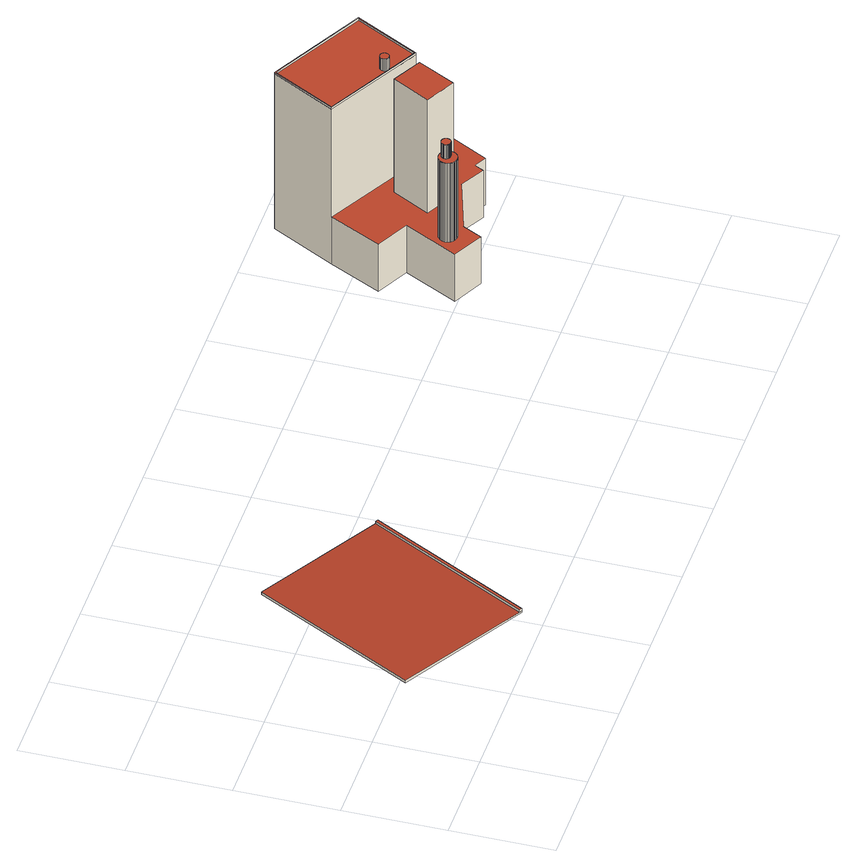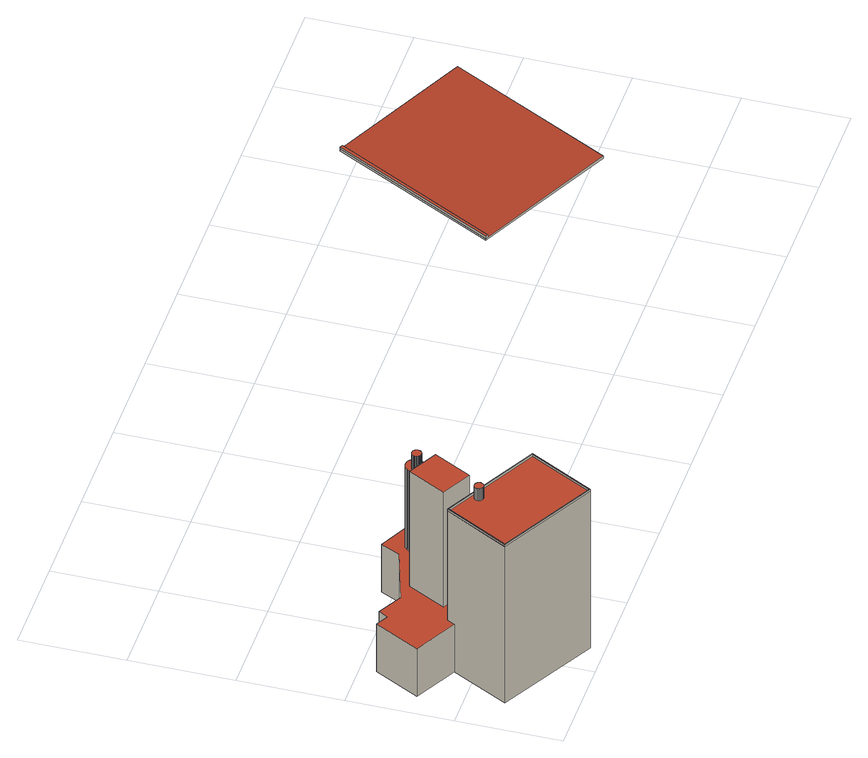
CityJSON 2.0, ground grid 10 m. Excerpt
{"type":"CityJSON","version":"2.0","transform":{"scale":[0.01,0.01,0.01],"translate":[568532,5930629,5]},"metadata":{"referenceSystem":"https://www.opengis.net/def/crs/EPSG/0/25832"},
"CityObjects":{
"building1":{"type":"Building","attributes":{"Grundfläche 2D":"265.414798","Grundhöhe NN":"11.739"},"children":["building1-1"],"geometry":[{"type":"Solid","lod":"3","boundaries":[[[[0,1,2,3,4,5]],[[3,2,6,7]],[[8,5,4,3,7,9]],[[0,5,8,10]],[[6,2,1,0,10,11]],[[7,6,11,9]],[[8,9,11,10]]]],"semantics":{"surfaces":[{"type":"RoofSurface"},{"type":"WallSurface"},{"type":"GroundSurface"}],"values":[[0,1,1,1,1,2,2]]}}]},
"building1-1":{"type":"BuildingInstallation","parents":["building1"],"geometry":[{"type":"MultiSurface","lod":"3","boundaries":[[[12,13,14,15]],[[15,14,4,5]],[[12,15,5,0]],[[13,12,0,1]],[[14,13,1,4]]],"semantics":{"surfaces":[{"type":"RoofSurface"},{"type":"WallSurface"}],"values":[0,1,1,1,1]}}]},
"building2":{"type":"Building","attributes":{"Grundfläche 2D":"190.432642","Grundhöhe NN":"5.614"},"children":["building2-1","building2-2","building2-3","building2-4","building2-5"],"geometry":[{"type":"Solid","lod":"3","boundaries":[[[[16,17,18,19]],[[20,21,22,23,24,25,26,27,28,29,30,31,32],[33,34,35,36]],[[37,38,39,40]],[[33,36,19,18]],[[16,19,36,35]],[[17,16,35,34]],[[18,17,34,33]],[[37,26,25,38]],[[41,39,38,25,24,42]],[[40,39,41,43]],[[40,43,44,26,37]],[[27,26,44,45]],[[28,27,45,46]],[[29,28,46,47]],[[30,29,47,48]],[[31,30,48,49]],[[32,31,49,50]],[[20,32,50,51]],[[21,20,51,52]],[[22,21,52,53]],[[23,22,53,54]],[[24,23,54,42]],[[42,54,53,52,51,50,49,48,47,46,45,44,43,41]]]],"semantics":{"surfaces":[{"type":"RoofSurface"},{"type":"WallSurface"},{"type":"GroundSurface"}],"values":[[0,0,0,1,1,1,1,1,1,1,1,1,1,1,1,1,1,1,1,1,1,1,2]]}}]},
"building2-1":{"type":"BuildingInstallation","parents":["building2"],"geometry":[{"type":"MultiSurface","lod":"3","boundaries":[[[55,56,57,58,59,60,61,62,63,64,65,66,67,68,69,70,71,72,73,74,75,76,77,78,79,80,81,82,83,84,85,86,87,88,89,90,91,92,93,94,95,96,97,98,99,100,101,102,103,104,105,106,107,108]],[[56,55,109,110]],[[57,56,110,111]],[[58,57,111,112]],[[59,58,112,113]],[[60,59,113,114]],[[107,115,116]],[[108,107,116,117]],[[55,108,117,109]],[[61,60,114,118]],[[62,61,118,119]],[[63,62,119,120]],[[64,63,120,121]],[[65,64,121,122]],[[66,65,122,123]],[[67,66,123,124]],[[68,67,124,125]],[[69,68,125,126]],[[70,69,126,127]],[[71,70,127,128]],[[72,71,128,129]],[[73,72,129,130]],[[74,73,130,131]],[[75,74,131,132]],[[76,75,132,133]],[[77,76,133,134]],[[78,77,134,135]],[[79,78,135,136]],[[80,79,136,137]],[[81,80,137,138]],[[82,81,138,139]],[[83,82,139,140]],[[84,83,140,141]],[[85,84,141,142]],[[86,85,142,143]],[[87,86,143,144]],[[88,87,144,145]],[[89,88,145,146]],[[146,147,89]],[[90,89,147,148]],[[91,90,148,149]],[[92,91,149,150]],[[93,92,150,151]],[[151,152,93]],[[94,93,152,153]],[[95,94,153,154]],[[155,97,96,95,154,156]],[[98,97,155,157]],[[99,98,157,158]],[[100,99,158,159]],[[101,100,159,160]],[[161,103,102,101,160,162]],[[104,103,161,163]],[[105,104,163,164]],[[106,105,164,165]],[[106,165,115]],[[106,115,107]]],"semantics":{"surfaces":[{"type":"RoofSurface"},{"type":"WallSurface"}],"values":[0,1,1,1,1,1,1,1,1,1,1,1,1,1,1,1,1,1,1,1,1,1,1,1,1,1,1,1,1,1,1,1,1,1,1,1,1,1,1,1,1,1,1,1,1,1,1,1,1,1,1,1,1,1,1,1,1]}}]},
"building2-2":{"type":"BuildingInstallation","parents":["building2"],"geometry":[{"type":"MultiSurface","lod":"3","boundaries":[[[166,167,168,169]],[[170,171,167,166]],[[37,38,169,168]]],"semantics":{"surfaces":[{"type":"RoofSurface"},{"type":"WallSurface"}],"values":[0,1,1]}}]},
"building2-3":{"type":"BuildingInstallation","parents":["building2"],"geometry":[{"type":"MultiSurface","lod":"3","boundaries":[[[172,168,167,173,174,166,169,175]],[[173,167,171,176]],[[176,177,174,173]],[[177,170,166,174]],[[38,39,175,169]],[[39,40,172,175]],[[40,37,168,172]]],"semantics":{"surfaces":[{"type":"RoofSurface"},{"type":"WallSurface"}],"values":[0,1,1,1,1,1,1]}}]},
"building2-4":{"type":"BuildingInstallation","parents":["building2"],"geometry":[{"type":"MultiSurface","lod":"3","boundaries":[[[178,179,180,181,182,183,184,185,186,187,188,189,190,191,192,193,194,195,196,197,198,199,200,201,202,203,204,205,206,207]],[[208,209,186,185]],[[210,211,183,182]],[[211,212,184,183]],[[212,208,185,184]],[[209,213,187,186]],[[213,214,188,187]],[[214,215,189,188]],[[215,216,190,189]],[[216,217,191,190]],[[217,218,192,191]],[[218,219,193,192]],[[194,193,219,220]],[[220,221,195,194]],[[221,222,196,195]],[[222,223,197,196]],[[223,224,198,197]],[[224,225,199,198]],[[225,226,200,199]],[[201,200,226,227]],[[227,228,202,201]],[[228,229,203,202]],[[204,203,229,230]],[[230,231,205,204]],[[231,232,206,205]],[[232,233,207,206]],[[233,234,178,207]],[[234,235,179,178]],[[180,179,235,236]],[[236,237,181,180]],[[237,210,182,181]]],"semantics":{"surfaces":[{"type":"RoofSurface"},{"type":"WallSurface"}],"values":[0,1,1,1,1,1,1,1,1,1,1,1,1,1,1,1,1,1,1,1,1,1,1,1,1,1,1,1,1,1,1]}}]},
"building2-5":{"type":"BuildingInstallation","parents":["building2"],"geometry":[{"type":"MultiSurface","lod":"3","boundaries":[[[238,239,240,241,242,243,244,245,246,247,248,249,250,251,252,253,254,255,256,257,258,259,260,261,262,263,264,265,266,267,268,269,270,271,272,273,274,275,276,277,278,279,280,281,282,283,284,285,286,287,288,289,290,291,292,293,294,295,296,297,298,299,300,301,302,303,304,305,306,307,308],[163,161,162,160,159,158,157,155,156,154,153,152,151,150,149,148,147,146,145,144,143,142,141,140,139,138,137,136,135,134,133,132,131,130,129,128,127,126,125,124,123,122,121,120,119,118,114,113,112,111,110,109,117,116,115,165,164]],[[309,310,241,240]],[[310,311,312,243,242,241]],[[312,313,244,243]],[[313,314,315,246,245,244]],[[316,317,318,239,238,308]],[[318,309,240,239]],[[315,319,247,246]],[[319,320,248,247]],[[320,321,249,248]],[[321,322,323,251,250,249]],[[323,324,325,253,252,251]],[[254,253,325,326]],[[326,327,255,254]],[[256,255,327,328]],[[328,329,257,256]],[[329,330,258,257]],[[330,331,259,258]],[[331,332,260,259]],[[332,333,261,260]],[[333,334,262,261]],[[334,335,263,262]],[[335,336,264,263]],[[336,337,265,264]],[[337,338,266,265]],[[338,339,267,266]],[[339,340,268,267]],[[340,341,269,268]],[[341,342,270,269]],[[342,343,271,270]],[[343,344,272,271]],[[344,345,273,272]],[[345,346,274,273]],[[346,347,275,274]],[[347,348,276,275]],[[348,349,277,276]],[[349,350,278,277]],[[350,351,279,278]],[[351,352,353,281,280,279]],[[353,354,282,281]],[[283,282,354,355]],[[355,356,357,285,284,283]],[[357,358,359,287,286,285]],[[359,360,288,287]],[[360,361,289,288]],[[290,289,361,362]],[[362,363,364,292,291,290]],[[364,365,366,294,293,292]],[[366,367,368,296,295,294]],[[368,369,370,298,297,296]],[[370,371,372,300,299,298]],[[372,373,301,300]],[[373,374,302,301]],[[374,375,303,302]],[[375,376,304,303]],[[376,377,378,306,305,304]],[[378,379,307,306]],[[379,316,308,307]]],"semantics":{"surfaces":[{"type":"RoofSurface"},{"type":"WallSurface"}],"values":[0,1,1,1,1,1,1,1,1,1,1,1,1,1,1,1,1,1,1,1,1,1,1,1,1,1,1,1,1,1,1,1,1,1,1,1,1,1,1,1,1,1,1,1,1,1,1,1,1,1,1,1,1,1,1,1,1,1]}}]}
},
"vertices":[
[2246,1606,694],[2220,1620,695],[935,2300,763],[98,720,763],[1383,40,695],[1410,25,694],[935,2300,735],[98,720,735],[1410,25,674],[1383,40,674],[2246,1606,674],[2220,1620,674],
[2246,1606,719],[2220,1620,719],[1383,40,719],[1410,25,719],
[7140,2649,1900],[6847,2803,1900],[6652,2435,1900],[6945,2280,1900],[7362,2123,600],[7412,2216,600],[7533,2152,600],[7764,2587,600],[7346,2810,600],[7304,2732,600],[6355,3236,600],[6100,2727,600],[6426,2564,600],[6160,2033,600],[6461,1882,600],[6555,2069,600],[7117,2254,600],[6652,2435,600],[6847,2803,600],[7140,2649,600],[6945,2280,600],[6355,3236,1838],[7304,2732,1838],[7638,3360,1838],[6690,3864,1838],[7638,3360,61],[7346,2810,61],[6690,3864,61],[6355,3236,61],[6100,2727,61],[6426,2564,61],[6160,2033,61],[6461,1882,61],[6555,2069,61],[7117,2254,61],[7362,2123,61],[7412,2216,61],[7533,2152,61],[7764,2587,61],
[6401,2145,1666],[6406,2144,1666],[6412,2144,1666],[6418,2145,1666],[6424,2146,1666],[6429,2149,1666],[6434,2151,1666],[6439,2155,1666],[6443,2159,1666],[6447,2163,1666],[6450,2168,1666],[6452,2173,1666],[6454,2179,1666],[6455,2184,1666],[6455,2190,1666],[6455,2196,1666],[6454,2201,1666],[6452,2207,1666],[6450,2212,1666],[6446,2217,1666],[6443,2221,1666],[6439,2225,1666],[6434,2229,1666],[6429,2232,1666],[6423,2234,1666],[6418,2235,1666],[6412,2236,1666],[6406,2236,1666],[6401,2235,1666],[6395,2234,1666],[6390,2232,1666],[6385,2229,1666],[6380,2225,1666],[6376,2221,1666],[6372,2217,1666],[6369,2212,1666],[6367,2207,1666],[6365,2201,1666],[6364,2196,1666],[6363,2190,1666],[6364,2184,1666],[6365,2180,1666],[6365,2179,1666],[6365,2177,1666],[6367,2173,1666],[6369,2168,1666],[6372,2163,1666],[6374,2161,1666],[6376,2159,1666],[6380,2155,1666],[6385,2151,1666],[6388,2149,1666],[6390,2148,1666],[6395,2146,1666],[6401,2145,1506],[6406,2144,1506],[6412,2144,1506],[6418,2145,1506],[6424,2146,1506],[6429,2149,1506],[6390,2149,1506],[6390,2148,1506],[6395,2146,1506],[6434,2151,1506],[6439,2155,1506],[6443,2159,1506],[6447,2163,1506],[6450,2168,1506],[6452,2173,1506],[6454,2179,1506],[6455,2184,1506],[6455,2190,1506],[6455,2196,1506],[6454,2201,1506],[6452,2207,1506],[6450,2212,1506],[6446,2217,1506],[6443,2221,1506],[6439,2225,1506],[6434,2229,1506],[6429,2232,1506],[6423,2234,1506],[6418,2235,1506],[6412,2236,1506],[6406,2236,1506],[6401,2235,1506],[6395,2234,1506],[6390,2232,1506],[6385,2229,1506],[6380,2225,1506],[6376,2221,1506],[6373,2218,1506],[6372,2217,1506],[6369,2212,1506],[6367,2207,1506],[6365,2201,1506],[6364,2197,1506],[6364,2196,1506],[6363,2190,1506],[6364,2184,1506],[6365,2179,1506],[6365,2180,1506],[6365,2177,1506],[6367,2173,1506],[6369,2168,1506],[6372,2163,1506],[6376,2159,1506],[6374,2161,1506],[6380,2155,1506],[6385,2151,1506],[6388,2149,1506],
[7300,2744,1859],[6368,3240,1859],[6355,3236,1859],[7304,2732,1859],[7300,2744,1838],[6368,3240,1838],
[6690,3864,1859],[6693,3852,1859],[7626,3356,1859],[7638,3360,1859],[6693,3852,1838],[7626,3356,1838],
[7089,2963,1975],[7084,2971,1975],[7079,2978,1975],[7072,2984,1975],[7064,2988,1975],[7055,2991,1975],[7046,2991,1975],[7038,2990,1975],[7029,2987,1975],[7021,2982,1975],[7015,2976,1975],[7010,2968,1975],[7007,2960,1975],[7005,2951,1975],[7005,2942,1975],[7008,2933,1975],[7012,2925,1975],[7017,2918,1975],[7024,2912,1975],[7032,2908,1975],[7041,2906,1975],[7050,2905,1975],[7059,2906,1975],[7067,2909,1975],[7075,2914,1975],[7081,2921,1975],[7086,2928,1975],[7090,2936,1975],[7091,2945,1975],[7091,2954,1975],[7038,2990,1838],[7029,2987,1838],[7064,2988,1838],[7055,2991,1838],[7046,2991,1838],[7021,2982,1838],[7015,2976,1838],[7010,2968,1838],[7007,2960,1838],[7005,2951,1838],[7005,2942,1838],[7008,2933,1838],[7012,2925,1838],[7017,2918,1838],[7024,2912,1838],[7032,2908,1838],[7041,2906,1838],[7050,2905,1838],[7059,2906,1838],[7067,2909,1838],[7075,2914,1838],[7081,2921,1838],[7086,2928,1838],[7090,2936,1838],[7091,2945,1838],[7091,2954,1838],[7089,2963,1838],[7084,2971,1838],[7079,2978,1838],[7072,2984,1838],
[6359,2086,1506],[6365,2084,1506],[6376,2081,1506],[6386,2080,1506],[6390,2080,1506],[6398,2080,1506],[6409,2081,1506],[6412,2082,1506],[6419,2084,1506],[6420,2084,1506],[6430,2088,1506],[6439,2093,1506],[6442,2095,1506],[6448,2100,1506],[6451,2103,1506],[6456,2108,1506],[6464,2116,1506],[6466,2120,1506],[6469,2125,1506],[6474,2136,1506],[6478,2146,1506],[6480,2157,1506],[6480,2168,1506],[6480,2179,1506],[6478,2190,1506],[6474,2201,1506],[6469,2211,1506],[6464,2220,1506],[6456,2229,1506],[6448,2236,1506],[6439,2243,1506],[6430,2248,1506],[6419,2252,1506],[6408,2255,1506],[6397,2256,1506],[6386,2256,1506],[6375,2255,1506],[6365,2252,1506],[6354,2248,1506],[6345,2243,1506],[6336,2236,1506],[6328,2229,1506],[6323,2223,1506],[6320,2220,1506],[6319,2218,1506],[6315,2211,1506],[6313,2208,1506],[6310,2201,1506],[6309,2197,1506],[6306,2190,1506],[6304,2179,1506],[6304,2177,1506],[6304,2168,1506],[6304,2164,1506],[6304,2157,1506],[6305,2155,1506],[6306,2146,1506],[6308,2142,1506],[6310,2136,1506],[6310,2134,1506],[6315,2125,1506],[6317,2121,1506],[6320,2116,1506],[6322,2114,1506],[6328,2108,1506],[6328,2107,1506],[6336,2100,1506],[6339,2098,1506],[6345,2093,1506],[6346,2093,1506],[6354,2088,1506],[6376,2081,600],[6386,2080,600],[6390,2080,600],[6398,2080,600],[6409,2081,600],[6412,2082,600],[6419,2084,600],[6354,2088,600],[6359,2086,600],[6365,2084,600],[6420,2084,600],[6430,2088,600],[6439,2093,600],[6442,2095,600],[6448,2100,600],[6451,2103,600],[6456,2108,600],[6464,2116,600],[6466,2120,600],[6469,2125,600],[6474,2136,600],[6478,2146,600],[6480,2157,600],[6480,2168,600],[6480,2179,600],[6478,2190,600],[6474,2201,600],[6469,2211,600],[6464,2220,600],[6456,2229,600],[6448,2236,600],[6439,2243,600],[6430,2248,600],[6419,2252,600],[6408,2255,600],[6397,2256,600],[6386,2256,600],[6375,2255,600],[6365,2252,600],[6354,2248,600],[6345,2243,600],[6336,2236,600],[6328,2229,600],[6323,2223,600],[6320,2220,600],[6319,2218,600],[6315,2211,600],[6313,2208,600],[6310,2201,600],[6309,2197,600],[6306,2190,600],[6304,2179,600],[6304,2177,600],[6304,2168,600],[6304,2164,600],[6304,2157,600],[6305,2155,600],[6306,2146,600],[6308,2142,600],[6310,2136,600],[6310,2134,600],[6315,2125,600],[6317,2121,600],[6320,2116,600],[6322,2114,600],[6328,2108,600],[6328,2107,600],[6336,2100,600],[6339,2098,600],[6345,2093,600],[6346,2093,600]
]}
